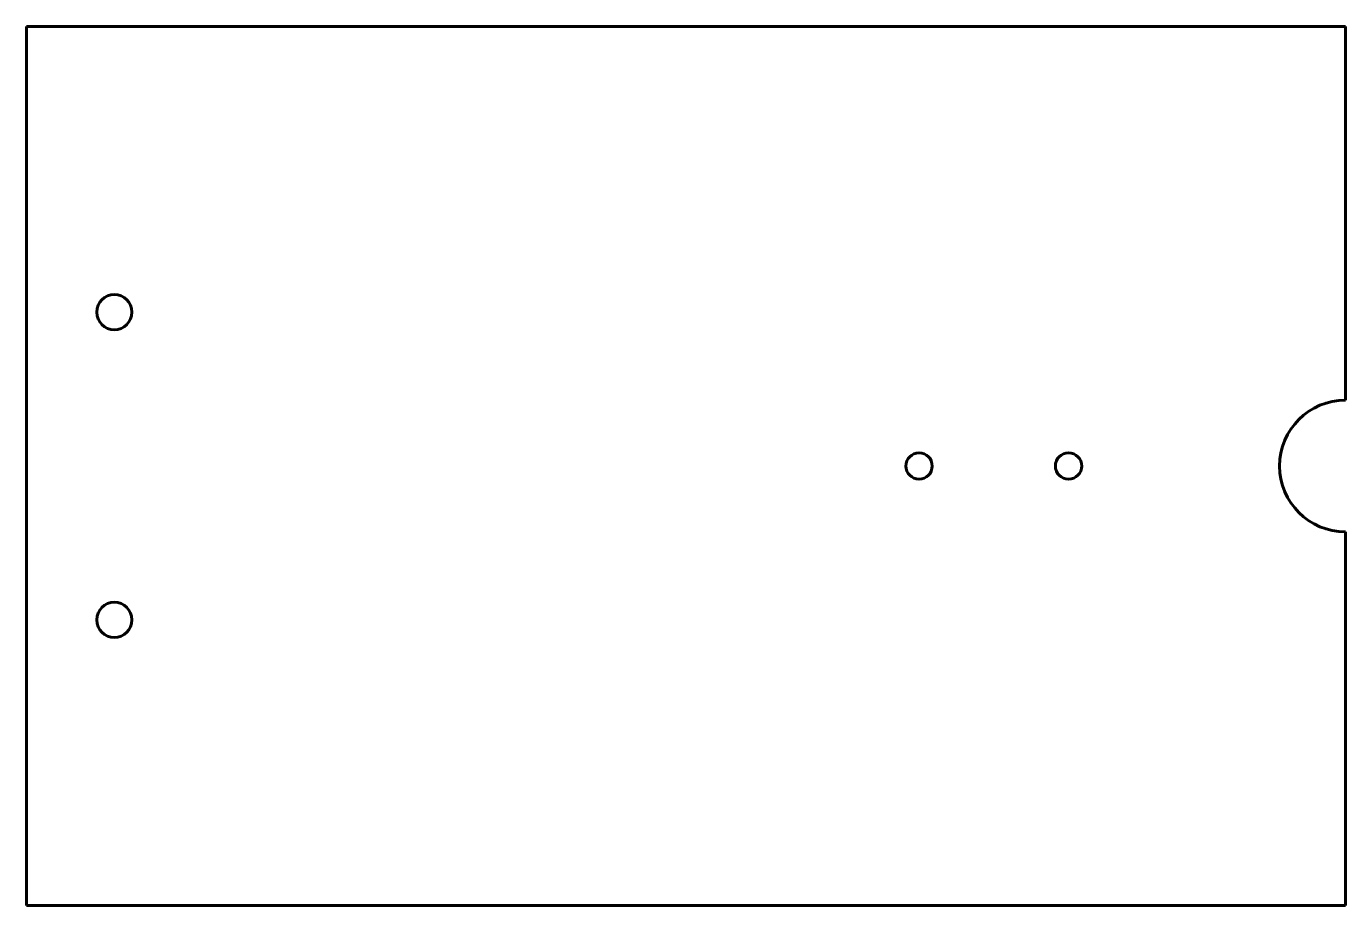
# Model space of a CAD drawing. Header units: millimetres. Extents: x 0 to 150, y -100 to 0.
import ezdxf

# ---------------------------------------------------------------- set-up
doc = ezdxf.new("R2010")
doc.units = ezdxf.units.MM
for name, pattern in [('K5LT32768', [0]), ('K5LT32769', [0]), ('K5LT_BASIC', [0])]:
    doc.linetypes.add(name, pattern=pattern)
doc.layers.add('Системный слой', color=7, linetype='Continuous')

msp = doc.modelspace()

# ---------------------------------------------------------------- linework, layer by layer
at = {"color": 150, "linetype": 'K5LT32768', "lineweight": 60, "true_color": 0x0080ff}
msp.add_line((0, 0), (150, 0), dxfattribs=at)
at = {"layer": 'Системный слой', "color": 150, "linetype": 'K5LT32769', "lineweight": 60, "true_color": 0x0080ff}
for p, q in [((0, 0), (0, -100)), ((0, 0), (10, 0)), ((150, -42.5), (150, 0)), ((150, -100), (150, -57.5)), ((0, -100), (150, -100))]:
    msp.add_line(p, q, dxfattribs=at)
for centre in [(10, -32.5), (10, -67.5)]:
    msp.add_circle(centre, 2, dxfattribs=at)
at = {"layer": 'Системный слой', "color": 150, "linetype": 'K5LT_BASIC', "lineweight": 60, "true_color": 0x0080ff}
for centre in [(101.5, -50), (118.5, -50)]:
    msp.add_circle(centre, 1.5, dxfattribs=at)
msp.add_arc((150, -50), 7.5, 90, 270, dxfattribs=at)

doc.saveas('drawing.dxf')
